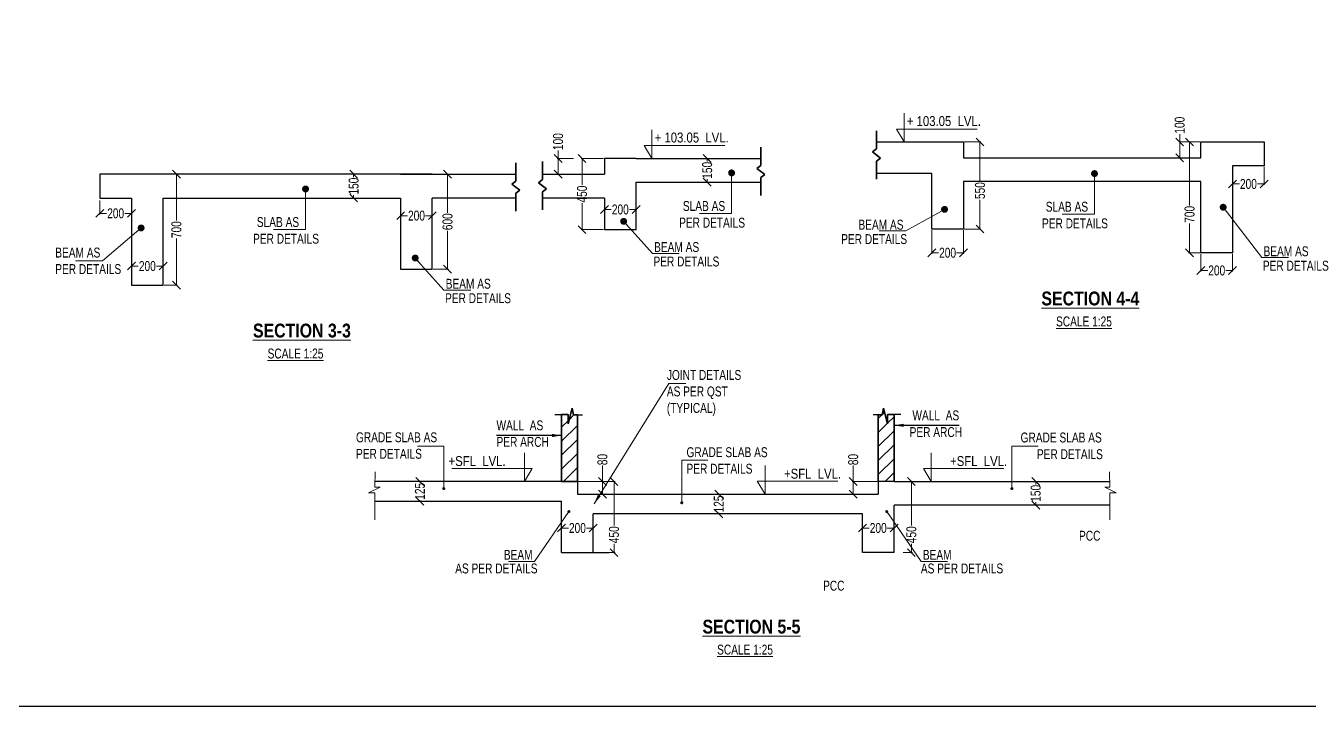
# Model space of a CAD drawing. Header units: millimetres. Extents: x 1798 to 243113, y 1193 to 150435.
# Drawn here: x 141894 to 150001, y 109480 to 113781 of the extents above; entities that cross this region are included whole.
import ezdxf

# ---------------------------------------------------------------- set-up
doc = ezdxf.new("R2010")
doc.units = ezdxf.units.MM
doc.linetypes.add('CONTINU', pattern=[0])
for name, color, linetype, lineweight in [('A-DETL-____-MEDM', 7, 'Continuous', 30), ('cut line', 8, 'Continuous', 20), ('LOW WALL', 6, 'Continuous', 20), ('S - COL', 5, 'Continuous', 13), ('S - DIM', 8, 'Continuous', 13), ('S - SEC CUT', 5, 'Continuous', 13), ('S-BEAM', 7, 'Continuous', 9), ('SEC TEXT', 50, 'Continuous', 5)]:
    doc.layers.add(name, color=color, linetype=linetype, lineweight=lineweight)
for name, color, linetype in [('A-WALL-PATT', 7, 'Continuous'), ('beam', 4, 'Continuous'), ('BEAM-1', 7, 'CONTINU'), ('TEXT', 7, 'Continuous')]:
    doc.layers.add(name, color=color, linetype=linetype)
doc.styles.add('GFC', font='ARIALN.TTF')
doc.styles.add('sd', font='ARIALNB.TTF')
doc.styles.add('SED', font='ARIALN.TTF', dxfattribs={"height": 250})
doc.styles.add('SOBHA', font='swisscl.ttf')
doc.styles.add('sobha.sed', font='swisscl.ttf')
doc.dimstyles.new('GFC- 50', dxfattribs={"dimscale": 100, "dimtxt": 1, "dimasz": 0.6, "dimexe": 0.2, "dimexo": 0, "dimgap": 0.1, "dimtad": 1, "dimdec": 0, "dimzin": 1, "dimdsep": 46, "dimtxsty": 'GFC', "dimblk": 'OBLIQUE', "dimcen": 0, "dimclrd": 8, "dimclre": 8, "dimclrt": 6, "dimazin": 2, "dimtfac": 1, "dimtdec": 0, "dimtmove": 1, "dimatfit": 3, "dimfxl": 1, "dimtolj": 1, "dimlwd": -1, "dimlwe": 9, "dimarcsym": 0})
doc.dimstyles.new('S--25', dxfattribs={"dimscale": 25, "dimtxt": 2.5, "dimasz": 2, "dimexe": 0.25, "dimexo": 0.25, "dimgap": 0.1, "dimtad": 0, "dimdec": 0, "dimrnd": 0.0005, "dimzin": 0, "dimdsep": 46, "dimtxsty": 'SOBHA', "dimblk": 'OBLIQUE', "dimcen": 0.09, "dimclrd": 8, "dimclre": 8, "dimclrt": 6, "dimadec": 0, "dimazin": 0, "dimtfac": 1, "dimtdec": 0, "dimtofl": 0, "dimtmove": 0, "dimatfit": 3, "dimfxl": 0.18, "dimtolj": 1, "dimtzin": 0, "dimlwd": -1, "dimlwe": -1, "dimarcsym": 0})
doc.dimstyles.new('S-25', dxfattribs={"dimscale": 25, "dimtxt": 2.5, "dimasz": 2.5, "dimexe": 0.25, "dimexo": 0.25, "dimgap": 0.1, "dimtad": 0, "dimdec": 0, "dimrnd": 0.0005, "dimzin": 0, "dimdsep": 46, "dimtxsty": 'SOBHA', "dimblk": 'OBLIQUE', "dimcen": 0.09, "dimclrd": 8, "dimclre": 8, "dimclrt": 6, "dimadec": 0, "dimazin": 0, "dimtfac": 1, "dimtdec": 0, "dimtofl": 0, "dimtmove": 0, "dimatfit": 3, "dimfxl": 0.18, "dimtolj": 1, "dimtzin": 0, "dimlwd": -1, "dimlwe": -1, "dimarcsym": 0})
doc.dimstyles.new('S-50', dxfattribs={"dimscale": 25, "dimtxt": 4, "dimasz": 3, "dimexe": 1.5, "dimexo": 1.5, "dimgap": 1, "dimtad": 0, "dimdec": 0, "dimzin": 0, "dimdsep": 46, "dimtxsty": 'SOBHA', "dimblk": 'ARCHTICK', "dimcen": 0.09, "dimdle": 1.5, "dimclrd": 8, "dimclre": 8, "dimclrt": 6, "dimadec": 0, "dimazin": 0, "dimtfac": 1, "dimtdec": 0, "dimtofl": 0, "dimtmove": 0, "dimatfit": 3, "dimfxl": 0.18, "dimtolj": 1, "dimtzin": 0, "dimlwd": -1, "dimlwe": -1, "dimarcsym": 0})
pattern_1 = [(45, (123695.82, 144638.1), (-44.19417, 44.19417), [])]

# ---------------------------------------------------------------- blocks, each defined once
blk = doc.blocks.new('_OBLIQUE')
at = {"color": 0, "linetype": 'ByBlock'}
blk.add_line((-0.5, -0.5), (0.5, 0.5), dxfattribs=at)
blk = doc.blocks.new('*D471')
at = {"layer": 'S - COL', "color": 8, "transparency": 16777216}
for p, q in [((142362.3, 112676.1), (142362.3, 112589.2)), ((142362.3, 112595.4), (142405.2, 112595.4)), ((142562.3, 112595.4), (142519.3, 112595.4)), ((142562.3, 112609.3), (142562.3, 112589.2))]:
    blk.add_line(p, q, dxfattribs=at)
at = {"layer": 'S - COL', "color": 8, "transparency": 16777216, "xscale": 50, "yscale": 50, "zscale": 50, "rotation": 180}
blk.add_blockref('_OBLIQUE', (142362.3, 112595.4), dxfattribs=at)
at = {"layer": 'S - COL', "color": 8, "transparency": 16777216, "xscale": 50, "yscale": 50, "zscale": 50}
blk.add_blockref('_OBLIQUE', (142562.3, 112595.4), dxfattribs=at)
at = {"layer": 'S - COL', "color": 6, "transparency": 16777216, "insert": (142462.3, 112595.4), "char_height": 62.5, "attachment_point": 5, "style": 'SOBHA'}
blk.add_mtext('\\A1;200', dxfattribs=at)
blk = doc.blocks.new('*D472')
at = {"layer": 'S - COL', "color": 8, "transparency": 16777216}
for p, q in [((142562.3, 112262.5), (142605.2, 112262.5)), ((142762.3, 112262.5), (142719.3, 112262.5))]:
    blk.add_line(p, q, dxfattribs=at)
at = {"layer": 'S - COL', "color": 8, "transparency": 16777216, "xscale": 50, "yscale": 50, "zscale": 50, "rotation": 180}
blk.add_blockref('_OBLIQUE', (142562.3, 112262.5), dxfattribs=at)
at = {"layer": 'S - COL', "color": 8, "transparency": 16777216, "xscale": 50, "yscale": 50, "zscale": 50}
blk.add_blockref('_OBLIQUE', (142762.3, 112262.5), dxfattribs=at)
at = {"layer": 'S - COL', "color": 6, "transparency": 16777216, "insert": (142662.3, 112262.5), "char_height": 62.5, "attachment_point": 5, "style": 'SOBHA'}
blk.add_mtext('\\A1;200', dxfattribs=at)
blk = doc.blocks.new('*D473')
at = {"layer": 'S - COL', "color": 8, "transparency": 16777216}
for p, q in [((142816.7, 112842.4), (142852.5, 112842.4)), ((142846.2, 112842.4), (142846.2, 112549.3)), ((142846.2, 112142.4), (142846.2, 112435.5)), ((142768.5, 112142.4), (142852.5, 112142.4))]:
    blk.add_line(p, q, dxfattribs=at)
at = {"layer": 'S - COL', "color": 8, "transparency": 16777216, "xscale": 50, "yscale": 50, "zscale": 50}
for p, rotation in [((142846.2, 112842.4), 90), ((142846.2, 112142.4), 270)]:
    blk.add_blockref('_OBLIQUE', p, dxfattribs=dict(at, rotation=rotation))
at = {"layer": 'S - COL', "color": 6, "transparency": 16777216, "insert": (142846.2, 112492.4), "char_height": 62.5, "attachment_point": 5, "rotation": 90, "style": 'SOBHA'}
blk.add_mtext('\\A1;700', dxfattribs=at)
blk = doc.blocks.new('*D474')
at = {"layer": 'S - COL', "color": 8, "transparency": 16777216}
for p, q in [((144262.3, 112561.6), (144262.3, 112587.1)), ((144262.3, 112580.8), (144305.2, 112580.8)), ((144462.3, 112580.8), (144419.3, 112580.8)), ((144462.3, 112561.6), (144462.3, 112587.1))]:
    blk.add_line(p, q, dxfattribs=at)
at = {"layer": 'S - COL', "color": 8, "transparency": 16777216, "xscale": 50, "yscale": 50, "zscale": 50, "rotation": 180}
blk.add_blockref('_OBLIQUE', (144262.3, 112580.8), dxfattribs=at)
at = {"layer": 'S - COL', "color": 8, "transparency": 16777216, "xscale": 50, "yscale": 50, "zscale": 50}
blk.add_blockref('_OBLIQUE', (144462.3, 112580.8), dxfattribs=at)
at = {"layer": 'S - COL', "color": 6, "transparency": 16777216, "insert": (144362.3, 112580.8), "char_height": 62.5, "attachment_point": 5, "style": 'SOBHA'}
blk.add_mtext('\\A1;200', dxfattribs=at)
blk = doc.blocks.new('*D475')
at = {"layer": 'S - COL', "color": 8, "transparency": 16777216}
for p, q in [((144364.6, 112842.4), (144564.7, 112842.4)), ((144558.5, 112842.4), (144558.5, 112599.6)), ((144558.5, 112242.4), (144558.5, 112485.2)), ((144468.5, 112242.4), (144564.7, 112242.4))]:
    blk.add_line(p, q, dxfattribs=at)
at = {"layer": 'S - COL', "color": 8, "transparency": 16777216, "xscale": 50, "yscale": 50, "zscale": 50}
for p, rotation in [((144558.5, 112842.4), 90), ((144558.5, 112242.4), 270)]:
    blk.add_blockref('_OBLIQUE', p, dxfattribs=dict(at, rotation=rotation))
at = {"layer": 'S - COL', "color": 6, "transparency": 16777216, "insert": (144558.5, 112542.4), "char_height": 62.5, "attachment_point": 5, "rotation": 90, "style": 'SOBHA'}
blk.add_mtext('\\A1;600', dxfattribs=at)
blk = doc.blocks.new('*D476')
at = {"layer": 'S - COL', "color": 8, "transparency": 16777216}
for p, q in [((143981.2, 112842.4), (143959.1, 112842.4)), ((143965.4, 112842.4), (143965.4, 112823.8)), ((143965.4, 112692.4), (143965.4, 112711)), ((143981.2, 112692.4), (143959.1, 112692.4))]:
    blk.add_line(p, q, dxfattribs=at)
at = {"layer": 'S - COL', "color": 8, "transparency": 16777216, "xscale": 50, "yscale": 50, "zscale": 50}
for p, rotation in [((143965.4, 112842.4), 90), ((143965.4, 112692.4), 270)]:
    blk.add_blockref('_OBLIQUE', p, dxfattribs=dict(at, rotation=rotation))
at = {"layer": 'S - COL', "color": 6, "transparency": 16777216, "insert": (143965.4, 112767.4), "char_height": 62.5, "attachment_point": 5, "rotation": 90, "style": 'SOBHA'}
blk.add_mtext('\\A1;150', dxfattribs=at)
blk = doc.blocks.new('*D605')
at = {"layer": 'S - COL', "color": 8, "transparency": 16777216}
for p, q in [((146149.8, 112942.4), (146204.6, 112942.4)), ((146198.4, 112942.4), (146198.4, 112923.8)), ((146149.8, 112792.4), (146204.6, 112792.4)), ((146198.4, 112792.4), (146198.4, 112811))]:
    blk.add_line(p, q, dxfattribs=at)
at = {"layer": 'S - COL', "color": 8, "transparency": 16777216, "xscale": 50, "yscale": 50, "zscale": 50}
for p, rotation in [((146198.4, 112942.4), 90), ((146198.4, 112792.4), 270)]:
    blk.add_blockref('_OBLIQUE', p, dxfattribs=dict(at, rotation=rotation))
at = {"layer": 'S - COL', "color": 6, "transparency": 16777216, "insert": (146198.4, 112867.4), "char_height": 62.5, "attachment_point": 5, "rotation": 90, "style": 'SOBHA'}
blk.add_mtext('\\A1;150', dxfattribs=at)
blk = doc.blocks.new('*D477')
at = {"layer": 'S - COL', "color": 8, "transparency": 16777216}
for p, q in [((145353.4, 112942.4), (145250.5, 112942.4)), ((145256.7, 112942.4), (145256.7, 112992.4)), ((145256.7, 112842.4), (145256.7, 112942.4)), ((145353.4, 112842.4), (145250.5, 112842.4))]:
    blk.add_line(p, q, dxfattribs=at)
at = {"layer": 'S - COL', "color": 8, "transparency": 16777216, "xscale": 50, "yscale": 50, "zscale": 50}
for p, rotation in [((145256.7, 112942.4), 90), ((145256.7, 112842.4), 270)]:
    blk.add_blockref('_OBLIQUE', p, dxfattribs=dict(at, rotation=rotation))
at = {"layer": 'S - COL', "color": 6, "transparency": 16777216, "insert": (145256.7, 113048.8), "char_height": 62.5, "attachment_point": 5, "rotation": 90, "style": 'SOBHA'}
blk.add_mtext('\\A1;100', dxfattribs=at)
blk = doc.blocks.new('_ArchTick')
at = {"color": 0, "linetype": 'ByBlock', "const_width": 0.15}
blk.add_lwpolyline([(-0.5, -0.5), (0.5, 0.5)], dxfattribs=at)
blk = doc.blocks.new('*D478')
at = {"layer": 'S - COL', "color": 8, "transparency": 16777216}
for p, q in [((146267.8, 110821.5), (146278.3, 110821.5)), ((146272, 110821.5), (146272, 110815.3)), ((146272, 110696.5), (146272, 110702.7)), ((146278.3, 110696.5), (146278.3, 110696.5))]:
    blk.add_line(p, q, dxfattribs=at)
at = {"layer": 'S - COL', "color": 8, "transparency": 16777216, "xscale": 50, "yscale": 50, "zscale": 50}
for p, rotation in [((146272, 110821.5), 90), ((146272, 110696.5), 270)]:
    blk.add_blockref('_OBLIQUE', p, dxfattribs=dict(at, rotation=rotation))
at = {"layer": 'S - COL', "color": 6, "transparency": 16777216, "insert": (146272, 110759), "char_height": 62.5, "attachment_point": 5, "rotation": 90, "style": 'SOBHA'}
blk.add_mtext('\\A1;125', dxfattribs=at)
blk = doc.blocks.new('*D479')
at = {"layer": 'S - COL', "color": 8, "transparency": 16777216}
for p, q in [((145278.7, 110550.6), (145278.7, 110613.4)), ((145278.7, 110607.2), (145321.7, 110607.2)), ((145478.7, 110607.2), (145435.8, 110607.2)), ((145478.7, 110550.6), (145478.7, 110613.4))]:
    blk.add_line(p, q, dxfattribs=at)
at = {"layer": 'S - COL', "color": 8, "transparency": 16777216, "xscale": 50, "yscale": 50, "zscale": 50, "rotation": 180}
blk.add_blockref('_OBLIQUE', (145278.7, 110607.2), dxfattribs=at)
at = {"layer": 'S - COL', "color": 8, "transparency": 16777216, "xscale": 50, "yscale": 50, "zscale": 50}
blk.add_blockref('_OBLIQUE', (145478.7, 110607.2), dxfattribs=at)
at = {"layer": 'S - COL', "color": 6, "transparency": 16777216, "insert": (145378.7, 110607.2), "char_height": 62.5, "attachment_point": 5, "style": 'SOBHA'}
blk.add_mtext('\\A1;200', dxfattribs=at)
blk = doc.blocks.new('*D480')
at = {"layer": 'S - COL', "color": 8, "transparency": 16777216}
for p, q in [((145543.1, 110901.5), (145616.2, 110901.5)), ((145609.9, 110901.5), (145609.9, 110622.2)), ((145609.9, 110451.5), (145609.9, 110507.2)), ((145500.6, 110451.5), (145616.2, 110451.5))]:
    blk.add_line(p, q, dxfattribs=at)
at = {"layer": 'S - COL', "color": 8, "transparency": 16777216, "xscale": 50, "yscale": 50, "zscale": 50}
for p, rotation in [((145609.9, 110901.5), 90), ((145609.9, 110451.5), 270)]:
    blk.add_blockref('_OBLIQUE', p, dxfattribs=dict(at, rotation=rotation))
at = {"layer": 'S - COL', "color": 6, "transparency": 16777216, "insert": (145609.9, 110564.7), "char_height": 62.5, "attachment_point": 5, "rotation": 90, "style": 'SOBHA'}
blk.add_mtext('\\A1;450', dxfattribs=at)
blk = doc.blocks.new('*D481')
at = {"layer": 'S - COL', "color": 8, "transparency": 16777216}
for p, q in [((144389.7, 110901.5), (144377.9, 110901.5)), ((144384.2, 110901.5), (144384.2, 110895.3)), ((144388.4, 110776.4), (144377.9, 110776.4)), ((144384.2, 110776.4), (144384.2, 110782.7))]:
    blk.add_line(p, q, dxfattribs=at)
at = {"layer": 'S - COL', "color": 8, "transparency": 16777216, "xscale": 50, "yscale": 50, "zscale": 50}
for p, rotation in [((144384.2, 110901.5), 90), ((144384.2, 110776.4), 270)]:
    blk.add_blockref('_OBLIQUE', p, dxfattribs=dict(at, rotation=rotation))
at = {"layer": 'S - COL', "color": 6, "transparency": 16777216, "insert": (144384.2, 110839), "char_height": 62.5, "attachment_point": 5, "rotation": 90, "style": 'SOBHA'}
blk.add_mtext('\\A1;125', dxfattribs=at)
blk = doc.blocks.new('*D482')
at = {"layer": 'S - COL', "color": 8, "transparency": 16777216}
for p, q in [((145536.9, 110901.5), (145536.9, 111002.1)), ((145385, 110901.5), (145543.1, 110901.5)), ((145536.9, 110821.5), (145536.9, 110901.5)), ((145485, 110821.5), (145543.1, 110821.5))]:
    blk.add_line(p, q, dxfattribs=at)
at = {"layer": 'S - COL', "color": 8, "transparency": 16777216, "xscale": 50, "yscale": 50, "zscale": 50}
for p, rotation in [((145536.9, 110901.5), 90), ((145536.9, 110821.5), 270)]:
    blk.add_blockref('_OBLIQUE', p, dxfattribs=dict(at, rotation=rotation))
at = {"layer": 'S - COL', "color": 6, "transparency": 16777216, "insert": (145536.9, 111039.7), "char_height": 62.5, "attachment_point": 5, "rotation": 90, "style": 'SOBHA'}
blk.add_mtext('\\A1;80', dxfattribs=at)
blk = doc.blocks.new('*D483')
at = {"layer": 'S - COL', "color": 8, "transparency": 16777216}
for p, q in [((147178.7, 110550.6), (147178.7, 110613.4)), ((147178.7, 110607.2), (147221.7, 110607.2)), ((147378.7, 110607.2), (147335.8, 110607.2)), ((147378.7, 110550.6), (147378.7, 110613.4))]:
    blk.add_line(p, q, dxfattribs=at)
at = {"layer": 'S - COL', "color": 8, "transparency": 16777216, "xscale": 50, "yscale": 50, "zscale": 50, "rotation": 180}
blk.add_blockref('_OBLIQUE', (147178.7, 110607.2), dxfattribs=at)
at = {"layer": 'S - COL', "color": 8, "transparency": 16777216, "xscale": 50, "yscale": 50, "zscale": 50}
blk.add_blockref('_OBLIQUE', (147378.7, 110607.2), dxfattribs=at)
at = {"layer": 'S - COL', "color": 6, "transparency": 16777216, "insert": (147278.7, 110607.2), "char_height": 62.5, "attachment_point": 5, "style": 'SOBHA'}
blk.add_mtext('\\A1;200', dxfattribs=at)
blk = doc.blocks.new('*D484')
at = {"layer": 'S - COL', "color": 8, "transparency": 16777216}
for p, q in [((147120.6, 110901.5), (147120.6, 111002.1)), ((147272.5, 110901.5), (147114.4, 110901.5)), ((147120.6, 110821.5), (147120.6, 110901.5)), ((147172.5, 110821.5), (147114.4, 110821.5))]:
    blk.add_line(p, q, dxfattribs=at)
at = {"layer": 'S - COL', "color": 8, "transparency": 16777216, "xscale": 50, "yscale": 50, "zscale": 50}
for p, rotation in [((147120.6, 110901.5), 90), ((147120.6, 110821.5), 270)]:
    blk.add_blockref('_OBLIQUE', p, dxfattribs=dict(at, rotation=rotation))
at = {"layer": 'S - COL', "color": 6, "transparency": 16777216, "insert": (147120.6, 111039.7), "char_height": 62.5, "attachment_point": 5, "rotation": 90, "style": 'SOBHA'}
blk.add_mtext('\\A1;80', dxfattribs=at)
blk = doc.blocks.new('*D485')
at = {"layer": 'S - COL', "color": 8, "transparency": 16777216}
for p, q in [((147481.6, 110901.5), (147481.6, 110901.5)), ((147487.9, 110901.5), (147487.9, 110622.2)), ((147487.9, 110451.5), (147487.9, 110507.2)), ((147435.8, 110451.5), (147494.1, 110451.5))]:
    blk.add_line(p, q, dxfattribs=at)
at = {"layer": 'S - COL', "color": 8, "transparency": 16777216, "xscale": 50, "yscale": 50, "zscale": 50}
for p, rotation in [((147487.9, 110901.5), 90), ((147487.9, 110451.5), 270)]:
    blk.add_blockref('_OBLIQUE', p, dxfattribs=dict(at, rotation=rotation))
at = {"layer": 'S - COL', "color": 6, "transparency": 16777216, "insert": (147487.9, 110564.7), "char_height": 62.5, "attachment_point": 5, "rotation": 90, "style": 'SOBHA'}
blk.add_mtext('\\A1;450', dxfattribs=at)
blk = doc.blocks.new('*D486')
at = {"layer": 'S - COL', "color": 8, "transparency": 16777216}
for p, q in [((148267.8, 110901.5), (148279.6, 110901.5)), ((148273.3, 110901.5), (148273.3, 110882.8)), ((148269.1, 110751.4), (148279.6, 110751.4)), ((148273.3, 110751.4), (148273.3, 110770.1))]:
    blk.add_line(p, q, dxfattribs=at)
at = {"layer": 'S - COL', "color": 8, "transparency": 16777216, "xscale": 50, "yscale": 50, "zscale": 50}
for p, rotation in [((148273.3, 110901.5), 90), ((148273.3, 110751.4), 270)]:
    blk.add_blockref('_OBLIQUE', p, dxfattribs=dict(at, rotation=rotation))
at = {"layer": 'S - COL', "color": 6, "transparency": 16777216, "insert": (148273.3, 110826.5), "char_height": 62.5, "attachment_point": 5, "rotation": 90, "style": 'SOBHA'}
blk.add_mtext('\\A1;150', dxfattribs=at)
blk = doc.blocks.new('*D597')
at = {"layer": 'S - COL', "color": 8, "transparency": 16777216}
for p, q in [((149310.5, 113046.3), (149176.4, 113046.3)), ((149182.7, 113046.3), (149182.7, 113096.3)), ((149182.7, 112946.3), (149182.7, 113046.3)), ((149310.5, 112946.3), (149176.4, 112946.3))]:
    blk.add_line(p, q, dxfattribs=at)
at = {"layer": 'S - COL', "color": 8, "transparency": 16777216, "xscale": 50, "yscale": 50, "zscale": 50}
for p, rotation in [((149182.7, 113046.3), 90), ((149182.7, 112946.3), 270)]:
    blk.add_blockref('_OBLIQUE', p, dxfattribs=dict(at, rotation=rotation))
at = {"layer": 'S - COL', "color": 6, "transparency": 16777216, "insert": (149182.7, 113152.6), "char_height": 62.5, "attachment_point": 5, "rotation": 90, "style": 'SOBHA'}
blk.add_mtext('\\A1;100', dxfattribs=at)
blk = doc.blocks.new('*D598')
at = {"layer": 'S - COL', "color": 8, "transparency": 16777216}
for p, q in [((147823, 113046.3), (147927.6, 113046.3)), ((147921.3, 113046.3), (147921.3, 112796.2)), ((147921.3, 112496.3), (147921.3, 112681.9)), ((147823, 112496.3), (147927.6, 112496.3))]:
    blk.add_line(p, q, dxfattribs=at)
at = {"layer": 'S - COL', "color": 8, "transparency": 16777216, "xscale": 50, "yscale": 50, "zscale": 50}
for p, rotation in [((147921.3, 113046.3), 90), ((147921.3, 112496.3), 270)]:
    blk.add_blockref('_OBLIQUE', p, dxfattribs=dict(at, rotation=rotation))
at = {"layer": 'S - COL', "color": 6, "transparency": 16777216, "insert": (147921.3, 112739.1), "char_height": 62.5, "attachment_point": 5, "rotation": 90, "style": 'SOBHA'}
blk.add_mtext('\\A1;550', dxfattribs=at)
blk = doc.blocks.new('*D599')
at = {"layer": 'S - COL', "color": 8, "transparency": 16777216}
for p, q in [((147616.7, 112490), (147616.7, 112339.8)), ((147816.7, 112490), (147816.7, 112339.8)), ((147616.7, 112346), (147659.6, 112346)), ((147816.7, 112346), (147773.8, 112346))]:
    blk.add_line(p, q, dxfattribs=at)
at = {"layer": 'S - COL', "color": 8, "transparency": 16777216, "xscale": 50, "yscale": 50, "zscale": 50, "rotation": 180}
blk.add_blockref('_OBLIQUE', (147616.7, 112346), dxfattribs=at)
at = {"layer": 'S - COL', "color": 8, "transparency": 16777216, "xscale": 50, "yscale": 50, "zscale": 50}
blk.add_blockref('_OBLIQUE', (147816.7, 112346), dxfattribs=at)
at = {"layer": 'S - COL', "color": 6, "transparency": 16777216, "insert": (147716.7, 112346), "char_height": 62.5, "attachment_point": 5, "style": 'SOBHA'}
blk.add_mtext('\\A1;200', dxfattribs=at)
blk = doc.blocks.new('*D600')
at = {"layer": 'S - COL', "color": 8, "transparency": 16777216}
for p, q in [((149316.7, 112340), (149316.7, 112227.9)), ((149516.7, 112340), (149516.7, 112227.9)), ((149316.7, 112234.2), (149359.6, 112234.2)), ((149516.7, 112234.2), (149473.8, 112234.2))]:
    blk.add_line(p, q, dxfattribs=at)
at = {"layer": 'S - COL', "color": 8, "transparency": 16777216, "xscale": 50, "yscale": 50, "zscale": 50, "rotation": 180}
blk.add_blockref('_OBLIQUE', (149316.7, 112234.2), dxfattribs=at)
at = {"layer": 'S - COL', "color": 8, "transparency": 16777216, "xscale": 50, "yscale": 50, "zscale": 50}
blk.add_blockref('_OBLIQUE', (149516.7, 112234.2), dxfattribs=at)
at = {"layer": 'S - COL', "color": 6, "transparency": 16777216, "insert": (149416.7, 112234.2), "char_height": 62.5, "attachment_point": 5, "style": 'SOBHA'}
blk.add_mtext('\\A1;200', dxfattribs=at)
blk = doc.blocks.new('*D601')
at = {"layer": 'S - COL', "color": 8, "transparency": 16777216}
for p, q in [((149716.7, 112890), (149716.7, 112774.8)), ((149516.7, 112781), (149559.6, 112781)), ((149716.7, 112781), (149673.8, 112781))]:
    blk.add_line(p, q, dxfattribs=at)
at = {"layer": 'S - COL', "color": 8, "transparency": 16777216, "xscale": 50, "yscale": 50, "zscale": 50, "rotation": 180}
blk.add_blockref('_OBLIQUE', (149516.7, 112781), dxfattribs=at)
at = {"layer": 'S - COL', "color": 8, "transparency": 16777216, "xscale": 50, "yscale": 50, "zscale": 50}
blk.add_blockref('_OBLIQUE', (149716.7, 112781), dxfattribs=at)
at = {"layer": 'S - COL', "color": 6, "transparency": 16777216, "insert": (149616.7, 112781), "char_height": 62.5, "attachment_point": 5, "style": 'SOBHA'}
blk.add_mtext('\\A1;200', dxfattribs=at)
blk = doc.blocks.new('*D458')
at = {"layer": 'S - COL', "color": 8, "transparency": 16777216}
for p, q in [((149310.5, 113046.3), (149239.1, 113046.3)), ((149245.3, 113046.3), (149245.3, 112646)), ((149245.3, 112346.3), (149245.3, 112532.1)), ((149310.5, 112346.3), (149239.1, 112346.3))]:
    blk.add_line(p, q, dxfattribs=at)
at = {"layer": 'S - COL', "color": 8, "transparency": 16777216, "xscale": 50, "yscale": 50, "zscale": 50}
for p, rotation in [((149245.3, 113046.3), 90), ((149245.3, 112346.3), 270)]:
    blk.add_blockref('_OBLIQUE', p, dxfattribs=dict(at, rotation=rotation))
at = {"layer": 'S - COL', "color": 6, "transparency": 16777216, "insert": (149245.3, 112589.1), "char_height": 62.5, "attachment_point": 5, "rotation": 90, "style": 'SOBHA'}
blk.add_mtext('\\A1;700', dxfattribs=at)
blk = doc.blocks.new('*D459')
at = {"layer": 'S - COL', "color": 8, "transparency": 16777216}
for p, q in [((145549.7, 112617.7), (145549.7, 112625.8)), ((145549.7, 112619.6), (145592.6, 112619.6)), ((145749.7, 112619.6), (145706.8, 112619.6)), ((145749.7, 112617.7), (145749.7, 112625.8))]:
    blk.add_line(p, q, dxfattribs=at)
at = {"layer": 'S - COL', "color": 8, "transparency": 16777216, "xscale": 50, "yscale": 50, "zscale": 50, "rotation": 180}
blk.add_blockref('_OBLIQUE', (145549.7, 112619.6), dxfattribs=at)
at = {"layer": 'S - COL', "color": 8, "transparency": 16777216, "xscale": 50, "yscale": 50, "zscale": 50}
blk.add_blockref('_OBLIQUE', (145749.7, 112619.6), dxfattribs=at)
at = {"layer": 'S - COL', "color": 6, "transparency": 16777216, "insert": (145649.7, 112619.6), "char_height": 62.5, "attachment_point": 5, "style": 'SOBHA'}
blk.add_mtext('\\A1;200', dxfattribs=at)
blk = doc.blocks.new('*D602')
at = {"layer": 'S - COL', "color": 8, "transparency": 16777216}
for p, q in [((145543.5, 112942.4), (145401.5, 112942.4)), ((145407.7, 112942.4), (145407.7, 112774.9)), ((145407.7, 112492.4), (145407.7, 112659.9)), ((145543.5, 112492.4), (145401.5, 112492.4))]:
    blk.add_line(p, q, dxfattribs=at)
at = {"layer": 'S - COL', "color": 8, "transparency": 16777216, "xscale": 50, "yscale": 50, "zscale": 50}
for p, rotation in [((145407.7, 112942.4), 90), ((145407.7, 112492.4), 270)]:
    blk.add_blockref('_OBLIQUE', p, dxfattribs=dict(at, rotation=rotation))
at = {"layer": 'S - COL', "color": 6, "transparency": 16777216, "insert": (145407.7, 112717.4), "char_height": 62.5, "attachment_point": 5, "rotation": 90, "style": 'SOBHA'}
blk.add_mtext('\\A1;450', dxfattribs=at)

msp = doc.modelspace()

# ---------------------------------------------------------------- hatches: boundary and pattern name
at = {"layer": 'A-WALL-PATT'}
h = msp.add_hatch(dxfattribs=at)
h.set_pattern_fill('ANSI31', color=8, scale=500)
h.set_pattern_definition(pattern_1)
h.paths.add_polyline_path([(145278.7, 110901.5), (145378.7, 110901.5), (145378.7, 111321.5), (145354.6, 111321.5), (145346.6, 111363.7), (145319.6, 111265.6), (145319.6, 111325), (145278.7, 111325)])
h = msp.add_hatch(dxfattribs=at)
h.set_pattern_fill('ANSI31', color=8, scale=500)
h.set_pattern_definition(pattern_1)
h.paths.add_polyline_path([(147378.7, 111325), (147337.9, 111325), (147337.9, 111265.6), (147310.9, 111363.7), (147302.9, 111321.5), (147278.7, 111321.5), (147278.7, 110901.5), (147378.7, 110901.5)])

# ---------------------------------------------------------------- linework, layer by layer
at = {"layer": 'A-DETL-____-MEDM', "color": 8, "lineweight": 35}
for p, q in [((147268.2, 113116.5), (147268.2, 113002.2)), ((146537.4, 113012.7, 45725.9), (146537.4, 112898.4, 45725.9)), ((147268.2, 113002.2), (147242.8, 112983.2)), ((147242.8, 112983.2), (147293.6, 112945.1)), ((147293.6, 112945.1), (147268.2, 112926)), ((144989.8, 112914.1, 45725.9), (144989.8, 112799.8, 45725.9)), ((145157.6, 112922.6, 45725.9), (145157.6, 112808.3, 45725.9)), ((146537.4, 112898.4, 45725.9), (146512, 112879.3, 45725.9)), ((146512, 112879.3, 45725.9), (146562.8, 112841.2, 45725.9)), ((147268.2, 112926), (147268.2, 112811.7)), ((144989.8, 112799.8, 45725.9), (144964.4, 112780.7, 45725.9)), ((144964.4, 112780.7, 45725.9), (145015.2, 112742.6, 45725.9)), ((145157.6, 112808.3, 45725.9), (145132.2, 112789.2, 45725.9)), ((145132.2, 112789.2, 45725.9), (145183, 112751.1, 45725.9)), ((146562.8, 112841.2, 45725.9), (146537.4, 112822.2, 45725.9)), ((146537.4, 112822.2, 45725.9), (146537.4, 112707.9, 45725.9)), ((145015.2, 112742.6, 45725.9), (144989.8, 112723.6, 45725.9)), ((144989.8, 112723.6, 45725.9), (144989.8, 112609.3, 45725.9)), ((145183, 112751.1, 45725.9), (145157.6, 112732.1, 45725.9)), ((145157.6, 112732.1, 45725.9), (145157.6, 112617.8, 45725.9))]:
    msp.add_line(p, q, dxfattribs=at)
at = {"layer": 'beam', "color": 8}
for p, q in [((145236.8, 111325, -393201.8), (145319.6, 111325, -393201.8)), ((145278.7, 110901.5, -121287.9), (145278.7, 111325, -121287.9)), ((145319.6, 111265.6, -393201.8), (145346.6, 111363.7, -393201.8)), ((145319.6, 111325, -393201.8), (145319.6, 111265.6, -393201.8)), ((145346.6, 111363.7, -393201.8), (145354.6, 111321.5, -393201.8)), ((145354.6, 111321.5, -393201.8), (145409.9, 111321.5, -393201.8)), ((145378.7, 111321.5, -154162.7), (145378.7, 110901.5, -121287.9)), ((147302.9, 111321.5, -393201.8), (147247.6, 111321.5, -393201.8)), ((147278.7, 111321.5, -154162.7), (147278.7, 110901.5, -121287.9)), ((147310.9, 111363.7, -393201.8), (147302.9, 111321.5, -393201.8)), ((147337.9, 111265.6, -393201.8), (147310.9, 111363.7, -393201.8)), ((147420.7, 111325, -393201.8), (147337.9, 111325, -393201.8)), ((147337.9, 111325, -393201.8), (147337.9, 111265.6, -393201.8)), ((147378.7, 110901.5, -121287.9), (147378.7, 111325, -121287.9))]:
    msp.add_line(p, q, dxfattribs=at)
at = {"layer": 'beam', "color": 4}
msp.add_lwpolyline([(243113, 109480.4), (43525, 109480.4), (43525, 150435.4), (243113, 150435.4)], close=True, dxfattribs=at)
at = {"layer": 'beam', "color": 8, "elevation": -121287.9}
for points in [[(145278.7, 110901.5), (145378.7, 110901.5), (145378.7, 111321.5), (145354.6, 111321.5), (145346.6, 111363.7), (145319.6, 111265.6), (145319.6, 111325), (145278.7, 111325), (145278.7, 110901.5)], [(147378.7, 110901.5), (147278.7, 110901.5), (147278.7, 111321.5), (147302.9, 111321.5), (147310.9, 111363.7), (147337.9, 111265.6), (147337.9, 111325), (147378.7, 111325), (147378.7, 110901.5)]]:
    msp.add_lwpolyline(points, dxfattribs=at)
at = {"layer": 'BEAM-1'}
for p, q in [((145749.7, 112942.4, 45725.9), (146537.4, 112942.4, 45725.9)), ((142762.3, 112842.4), (142362.3, 112842.4)), ((142362.3, 112842.4), (142362.3, 112692.4)), ((144462.3, 112842.4), (142762.3, 112842.4)), ((142762.3, 112842.4), (142762.3, 112842.4)), ((144262.3, 112842.4), (144989.8, 112842.4)), ((145157.6, 112842.4), (145549.7, 112842.4)), ((145749.7, 112792.4, 45725.9), (146537.4, 112792.4, 45725.9)), ((142362.3, 112692.4), (142562.3, 112692.4)), ((142562.3, 112692.4), (142562.3, 112142.4)), ((142762.3, 112142.4), (142762.3, 112692.4)), ((142762.3, 112692.4), (144262.3, 112692.4)), ((144262.3, 112692.4), (144262.3, 112242.4)), ((144462.3, 112242.4), (144462.3, 112692.4)), ((144989.8, 112692.4), (144462.3, 112692.4)), ((145549.7, 112692.4), (145157.6, 112692.4)), ((144262.3, 112242.4), (144462.3, 112242.4)), ((142562.3, 112142.4), (142762.3, 112142.4)), ((145378.7, 110901.5, -121287.9), (144101.2, 110901.5, -121287.9)), ((145278.7, 110901.5, -121287.9), (145378.7, 110901.5, -121287.9)), ((145378.7, 110901.5, -121287.9), (145378.7, 110821.5, -121287.9)), ((147378.7, 110901.5, -121287.9), (147278.7, 110901.5, -121287.9)), ((147278.7, 110901.5, -121287.9), (147278.7, 110821.5, -121287.9)), ((147378.7, 110901.4, -121287.9), (147378.7, 110901.5, -121287.9)), ((147378.7, 110901.4, -121287.9), (148740.7, 110901.4, -121287.9)), ((144099.9, 110776.4, -121287.9), (145278.7, 110776.4, -121287.9)), ((145278.7, 110451.5, -121287.9), (145278.7, 110776.4, -121287.9)), ((145378.7, 110821.5, -121287.9), (147178.7, 110821.5, -121287.9)), ((147178.7, 110821.5, -121287.9), (147278.7, 110821.5, -121287.9)), ((147378.7, 110451.5, -121287.9), (147378.7, 110751.4, -121287.9)), ((148741.2, 110751.4, -121287.9), (147378.7, 110751.4, -121287.9)), ((145478.7, 110451.5, -121287.9), (145478.7, 110696.5, -121287.9)), ((147178.7, 110696.5, -121287.9), (145478.7, 110696.5, -121287.9)), ((147178.7, 110451.5, -121287.9), (147178.7, 110696.5, -121287.9)), ((145278.7, 110451.5, -121287.9), (145578.7, 110451.5, -121287.9)), ((147378.7, 110451.5, -121287.9), (147178.7, 110451.5, -121287.9))]:
    msp.add_line(p, q, dxfattribs=at)
msp.add_lwpolyline([(147268.2, 113046.3), (147616.7, 113046.3), (147616.7, 113046.3), (147816.7, 113046.3), (147816.7, 112946.3), (149316.7, 112946.3), (149316.7, 113046.3), (149516.7, 113046.3), (149716.7, 113046.3), (149716.7, 112896.3), (149516.7, 112896.3), (149516.7, 112346.3), (149316.7, 112346.3), (149316.7, 112796.3), (147816.7, 112796.3), (147816.7, 112496.3), (147616.7, 112496.3), (147616.7, 112846.3), (147268.2, 112846.3)], dxfattribs=at)
at = {"layer": 'BEAM-1', "elevation": 45725.9}
for points in [[(145749.7, 112942.4), (145549.7, 112942.4), (145549.7, 112842.4)], [(145549.7, 112692.4), (145549.7, 112492.4), (145749.7, 112492.4), (145749.7, 112792.4)]]:
    msp.add_lwpolyline(points, dxfattribs=at)
at = {"layer": 'cut line', "linetype": 'Continuous', "ltscale": 2000}
for p, q in [((144099.9, 110865.4, -121287.9), (144101.2, 110962.5, -121287.9)), ((148741.2, 110865.4, -121287.9), (148739.9, 110962.5, -121287.9)), ((144059.2, 110828.8, -121287.9), (144132.1, 110865.4, -121287.9)), ((144132.1, 110865.4, -121287.9), (144099.9, 110865.4, -121287.9)), ((148781.9, 110828.8, -121287.9), (148709, 110865.4, -121287.9)), ((148709, 110865.4, -121287.9), (148741.2, 110865.4, -121287.9)), ((144099.9, 110828.8, -121287.9), (144059.2, 110828.8, -121287.9)), ((144099.9, 110658.4, -121287.9), (144099.9, 110828.8, -121287.9)), ((148741.2, 110658.4, -121287.9), (148741.2, 110828.8, -121287.9)), ((148741.2, 110828.8, -121287.9), (148781.9, 110828.8, -121287.9))]:
    msp.add_line(p, q, dxfattribs=at)
at = {"layer": 'S - SEC CUT', "color": 9}
msp.add_lwpolyline([(147442.5, 113227.5), (147442.5, 113046.3), (147393.4, 113127.5), (147902.5, 113127.5)], dxfattribs=at)
at = {"layer": 'S - SEC CUT', "color": 9, "elevation": 45725.9}
msp.add_lwpolyline([(145849.7, 113123.7), (145849.7, 112942.4), (145800.7, 113023.6), (146309.7, 113023.6)], dxfattribs=at)
at = {"layer": 'S - SEC CUT', "color": 8, "elevation": -121287.9}
for points in [[(145044.8, 111082.7), (145044.8, 110901.5), (145093.8, 110982.7), (144584.8, 110982.7)], [(147612.7, 111082.7), (147612.7, 110901.5), (147563.7, 110982.7), (148072.7, 110982.7)], [(146564, 111002.7), (146564, 110821.5), (146514.9, 110902.7), (147024, 110902.7)]]:
    msp.add_lwpolyline(points, dxfattribs=at)

# ---------------------------------------------------------------- texts
at = {"layer": 'LOW WALL', "color": 7, "char_height": 62.5, "style": 'sobha.sed'}
for s, insert, width, attachment_point in [('BEAM AS \\PPER DETAILS', (142080.7, 112378.9), 2170.491, 1), ('\\pxql;{\\LSCALE 1:25}', (150207.2, 111880.3), 1805.445, 9), ('\\pxql;{\\LSCALE 1:25}', (144875.7, 111677.6, 259914.1), 1453.68, 9), ('\\pxql;JOINT DETAILS\\PAS PER QST \\P(TYPICAL)', (145943.7, 111605.6, -121287.9), 2170.491, 1), ('\\pxql;WALL  AS\\PPER ARCH ', (147038, 111287, -121287.9), 2170.491, 3), ('\\pxql;GRADE SLAB AS\\PPER DETAILS', (143980.1, 111211.6, -121287.9), 2170.491, 1), ('\\pxql;GRADE SLAB AS\\PPER DETAILS', (146067.6, 111117.4, -121287.9), 2170.491, 1), ('\\pxql; PCC \\P ', (150365, 110422, -360327), 1835.942, 9), ('\\pxql; PCC \\P ', (146912.5, 110106.6, -393201.8), 1835.942, 7), ('\\pxql;{\\LSCALE 1:25}', (148066.6, 109806.9, -121287.9), 1805.445, 9)]:
    msp.add_mtext(s, dxfattribs=dict(at, insert=insert, width=width, attachment_point=attachment_point))
at = {"layer": 'S - SEC CUT', "color": 4, "char_height": 62.5, "style": 'SED'}
for s, insert, width, attachment_point in [('+ 103.05  LVL.', (147459.3, 113209.7), 499.107, 1), ('+ 103.05  LVL.', (145866.5, 113105.8, 45725.9), 499.107, 1), ('+SFL  LVL.', (144564.8, 111061.3, -121287.9), 607.676, 1), ('+SFL  LVL.', (148092.7, 111061.3, -121287.9), 607.676, 3), ('+SFL  LVL.', (147044, 110981.3, -121287.9), 607.676, 3)]:
    msp.add_mtext(s, dxfattribs=dict(at, insert=insert, width=width, attachment_point=attachment_point))
at = {"layer": 'SEC TEXT', "color": 1, "linetype": 'ByBlock', "char_height": 87.5, "width": 1682.513, "attachment_point": 1, "rotation": 0.01072, "style": 'sd'}
for s, insert in [('{\\LSECTION 4-4}', (148309.4, 112101.2)), ('{\\LSECTION 3-3}', (143329.6, 111898.5, 259914.1)), ('{\\LSECTION 5-5}', (146168.8, 110027.8, -121287.9))]:
    msp.add_mtext(s, dxfattribs=dict(at, insert=insert))
at = {"layer": 'TEXT', "style": 'sobha.sed'}
for s, p in [(' SLAB AS', (146027, 112610.8)), (' SLAB AS', (148318.9, 112606.2, -126858.9)), (' SLAB AS', (143336, 112509.1, 133055.2)), ('PER DETAILS', (146021, 112505.4)), ('BEAM AS', (147153.4, 112492.7, -259914.1)), ('PER DETAILS', (148313, 112500.8, -126858.9)), ('PER DETAILS', (143330.1, 112403.8, 133055.2)), ('PER DETAILS', (147044.6, 112401.5, -259914.1)), ('BEAM AS', (145862.9, 112351.1)), ('BEAM AS', (149712, 112324.6, -259914.1)), ('PER DETAILS', (145858.7, 112260)), ('PER DETAILS', (149707.9, 112233.5, -259914.1)), ('BEAM AS', (144546.6, 112119.2)), ('PER DETAILS', (144542.5, 112028.1)), ('WALL  AS', (147494.5, 111287.5, -381202)), ('PER ARCH', (147476.9, 111182.1, -381202)), ('GRADE SLAB AS', (148177.7, 111147.8, -121287.9)), ('PER DETAILS', (148280.8, 111042.4, -121287.9)), ('BEAM', (144914.1, 110406.7, -121287.9)), ('BEAM', (147560.4, 110406.7, -121287.9)), ('AS PER DETAILS', (144606.9, 110320.4, -121287.9)), ('AS PER DETAILS', (147548, 110320.4, -121287.9))]:
    msp.add_text(s, height=62.5, dxfattribs=at).set_placement(p)

# ---------------------------------------------------------------- dimensions: what is measured, and where the dimension line sits
at = {"layer": 'S - COL'}
for base, p1, p2, angle, picture, middle in [((149182.7, 113046.3), (149316.7, 112946.3), (149316.7, 113046.3), 90, '*D597', (149182.7, 113152.6)), ((145256.7, 112942.4, 45725.9), (145359.6, 112842.4, 45725.9), (145359.6, 112942.4, 45725.9), 90, '*D477', (145256.7, 113048.8, 45725.9)), ((145407.7, 112492.4), (145549.7, 112942.4, 45725.9), (145549.7, 112492.4, 45725.9), 90, '*D602', (145407.7, 112717.4)), ((146198.4, 112792.4, 45725.9), (146143.6, 112942.4, 45725.9), (146143.6, 112792.4, 45725.9), 90, '*D605', (146198.4, 112867.4, 45725.9)), ((142846.2, 112842.4), (142762.3, 112142.4), (142810.5, 112842.4), 90, '*D473', (142846.2, 112492.4)), ((143965.4, 112692.4), (143987.5, 112842.4), (143987.5, 112692.4), 90, '*D476', (143965.4, 112767.4)), ((144558.5, 112242.4), (144358.4, 112842.4), (144462.3, 112242.4), 90, '*D475', (144558.5, 112542.4)), ((144384.2, 110776.4, -121287.9), (144396, 110901.5, -121287.9), (144394.6, 110776.4, -121287.9), 90, '*D481', (144384.2, 110839, -121287.9)), ((148273.3, 110751.4, -121287.9), (148261.5, 110901.5, -121287.9), (148262.8, 110751.4, -121287.9), 90, '*D486', (148273.3, 110826.5, -121287.9)), ((146272, 110696.5, -121287.9), (146261.5, 110821.5, -121287.9), (146272, 110696.5, -121287.9), 90, '*D478', (146272, 110759, -121287.9)), ((145278.7, 110607.2, -121287.9), (145478.7, 110544.3, -121287.9), (145278.7, 110544.3, -121287.9), 180, '*D479', (145378.7, 110607.2, -121287.9))]:
    dim = msp.add_linear_dim(base=base, p1=p1, p2=p2, angle=angle, dimstyle='S--25', dxfattribs=at)
    dim.commit()
    dim.dimension.update_dxf_attribs({"geometry": picture, "text_midpoint": middle})
for base, p1, p2, picture, middle in [((147921.3, 113046.3), (147816.7, 112496.3), (147816.7, 113046.3), '*D598', (147921.3, 112739.1)), ((149245.3, 112346.3), (149316.7, 113046.3), (149316.7, 112346.3), '*D458', (149245.3, 112589.1)), ((145536.9, 110901.5, -393201.8), (145478.7, 110821.5, -121287.9), (145378.7, 110901.5, -121287.3), '*D482', (145536.9, 111039.7, -393201.8)), ((147120.6, 110901.5, -393201.8), (147178.7, 110821.5, -121287.9), (147278.7, 110901.5, -121287.3), '*D484', (147120.6, 111039.7, -393201.8)), ((145609.9, 110451.5, -121287.9), (145536.9, 110901.5, -393201.8), (145494.3, 110451.5, -121287.9), '*D480', (145609.9, 110564.7, -121287.9)), ((147487.9, 110451.5, -121287.9), (147487.9, 110901.5, -121287.9), (147429.5, 110451.5, -121287.9), '*D485', (147487.9, 110564.7, -121287.9))]:
    dim = msp.add_linear_dim(base=base, p1=p1, p2=p2, angle=90, dimstyle='S--25', dxfattribs=at)
    dim.commit()
    dim.dimension.update_dxf_attribs({"geometry": picture, "text_midpoint": middle, "dimtype": 160})
for base, p1, p2, picture, middle in [((149716.7, 112781), (149516.7, 112781), (149716.7, 112896.3), '*D601', (149616.7, 112781)), ((142362.3, 112595.4), (142562.3, 112615.6), (142362.3, 112682.4), '*D471', (142462.3, 112595.4)), ((144262.3, 112580.8), (144462.3, 112555.4), (144262.3, 112555.4), '*D474', (144362.3, 112580.8)), ((145749.7, 112619.6), (145549.7, 112611.4), (145749.7, 112611.4, 45725.9), '*D459', (145649.7, 112619.6)), ((147616.7, 112346), (147816.7, 112496.3), (147616.7, 112496.3), '*D599', (147716.7, 112346)), ((142562.3, 112262.5), (142762.3, 112262.5), (142562.3, 112262.5), '*D472', (142662.3, 112262.5)), ((149516.7, 112234.2), (149316.7, 112346.3), (149516.7, 112346.3), '*D600', (149416.7, 112234.2)), ((147378.7, 110607.2, -121287.9), (147178.7, 110544.3, -121287.9), (147378.7, 110544.3, -121287.9), '*D483', (147278.7, 110607.2, -121287.9))]:
    dim = msp.add_linear_dim(base=base, p1=p1, p2=p2, dimstyle='S--25', dxfattribs=at)
    dim.commit()
    dim.dimension.update_dxf_attribs({"geometry": picture, "text_midpoint": middle})

# ---------------------------------------------------------------- leaders
at = {"layer": 'beam', "color": 4}
for points in [[(147378.9, 111256, -381202), (147789.7, 111256, -381202)], [(145278.7, 111191.8, -121287.9), (144868, 111191.8, -121287.9)]]:
    msp.add_leader(points, dimstyle='GFC- 50', override={"dimgap": 0.1, "dimtad": 0}, dxfattribs=at)
at = {"layer": 'S - DIM', "color": 1}
for points in [[(144534.5, 110856.6, -121287.9), (144534.5, 111124.8, -121287.9), (144369.3, 111124.8, -121287.9)], [(148123, 110856.6, -121287.9), (148123, 111124.8, -121287.9), (148288.2, 111124.8, -121287.9)], [(146037.8, 110766.7, -121287.9), (146037.8, 111034.9, -121287.9), (146203, 111034.9, -121287.9)], [(145325.3, 110710.9, -121287.9), (145108.4, 110396, -121287.9), (144942.4, 110396, -121287.9)], [(147332.2, 110710.9, -121287.9), (147549.1, 110396, -121287.9), (147715.1, 110396, -121287.9)]]:
    msp.add_leader(points, dimstyle='S-50', override={"dimasz": 0.75, "dimclrd": 8, "dimldrblk": 'Dot', "dimfxl": 0}, dxfattribs=at)
at = {"layer": 'S-BEAM'}
for points in [[(146352.7, 112851.2), (146352.7, 112594.3), (146149.3, 112594.3)], [(148644.7, 112846.6, -126858.9), (148644.7, 112589.7, -126858.9), (148441.3, 112589.7, -126858.9)], [(143661.7, 112749.5, 133055.2), (143661.7, 112492.6, 133055.2), (143458.3, 112492.6, 133055.2)], [(147697.6, 112620.8, -259914.1), (147453.9, 112484, -259914.1), (147284.2, 112484, -259914.1)], [(149457.3, 112634, -259914.1), (149701.1, 112316, -259914.1), (149870.8, 112316, -259914.1)], [(145670.6, 112545.2), (145852, 112342.5), (146021.7, 112342.5)], [(142623, 112503.1), (142379.3, 112296.4), (142209.6, 112296.4)], [(144354.3, 112313.3), (144535.7, 112110.5), (144705.4, 112110.5)]]:
    msp.add_leader(points, dimstyle='S-25', override={"dimasz": 1.75, "dimldrblk": 'Dot'}, dxfattribs=at)
msp.add_leader([(145483.7, 110759, -121287.9), (145955.3, 111520, -121287.9), (146063.7, 111520, -121287.9)], dimstyle='S-25', dxfattribs=at)

doc.saveas('drawing.dxf')
